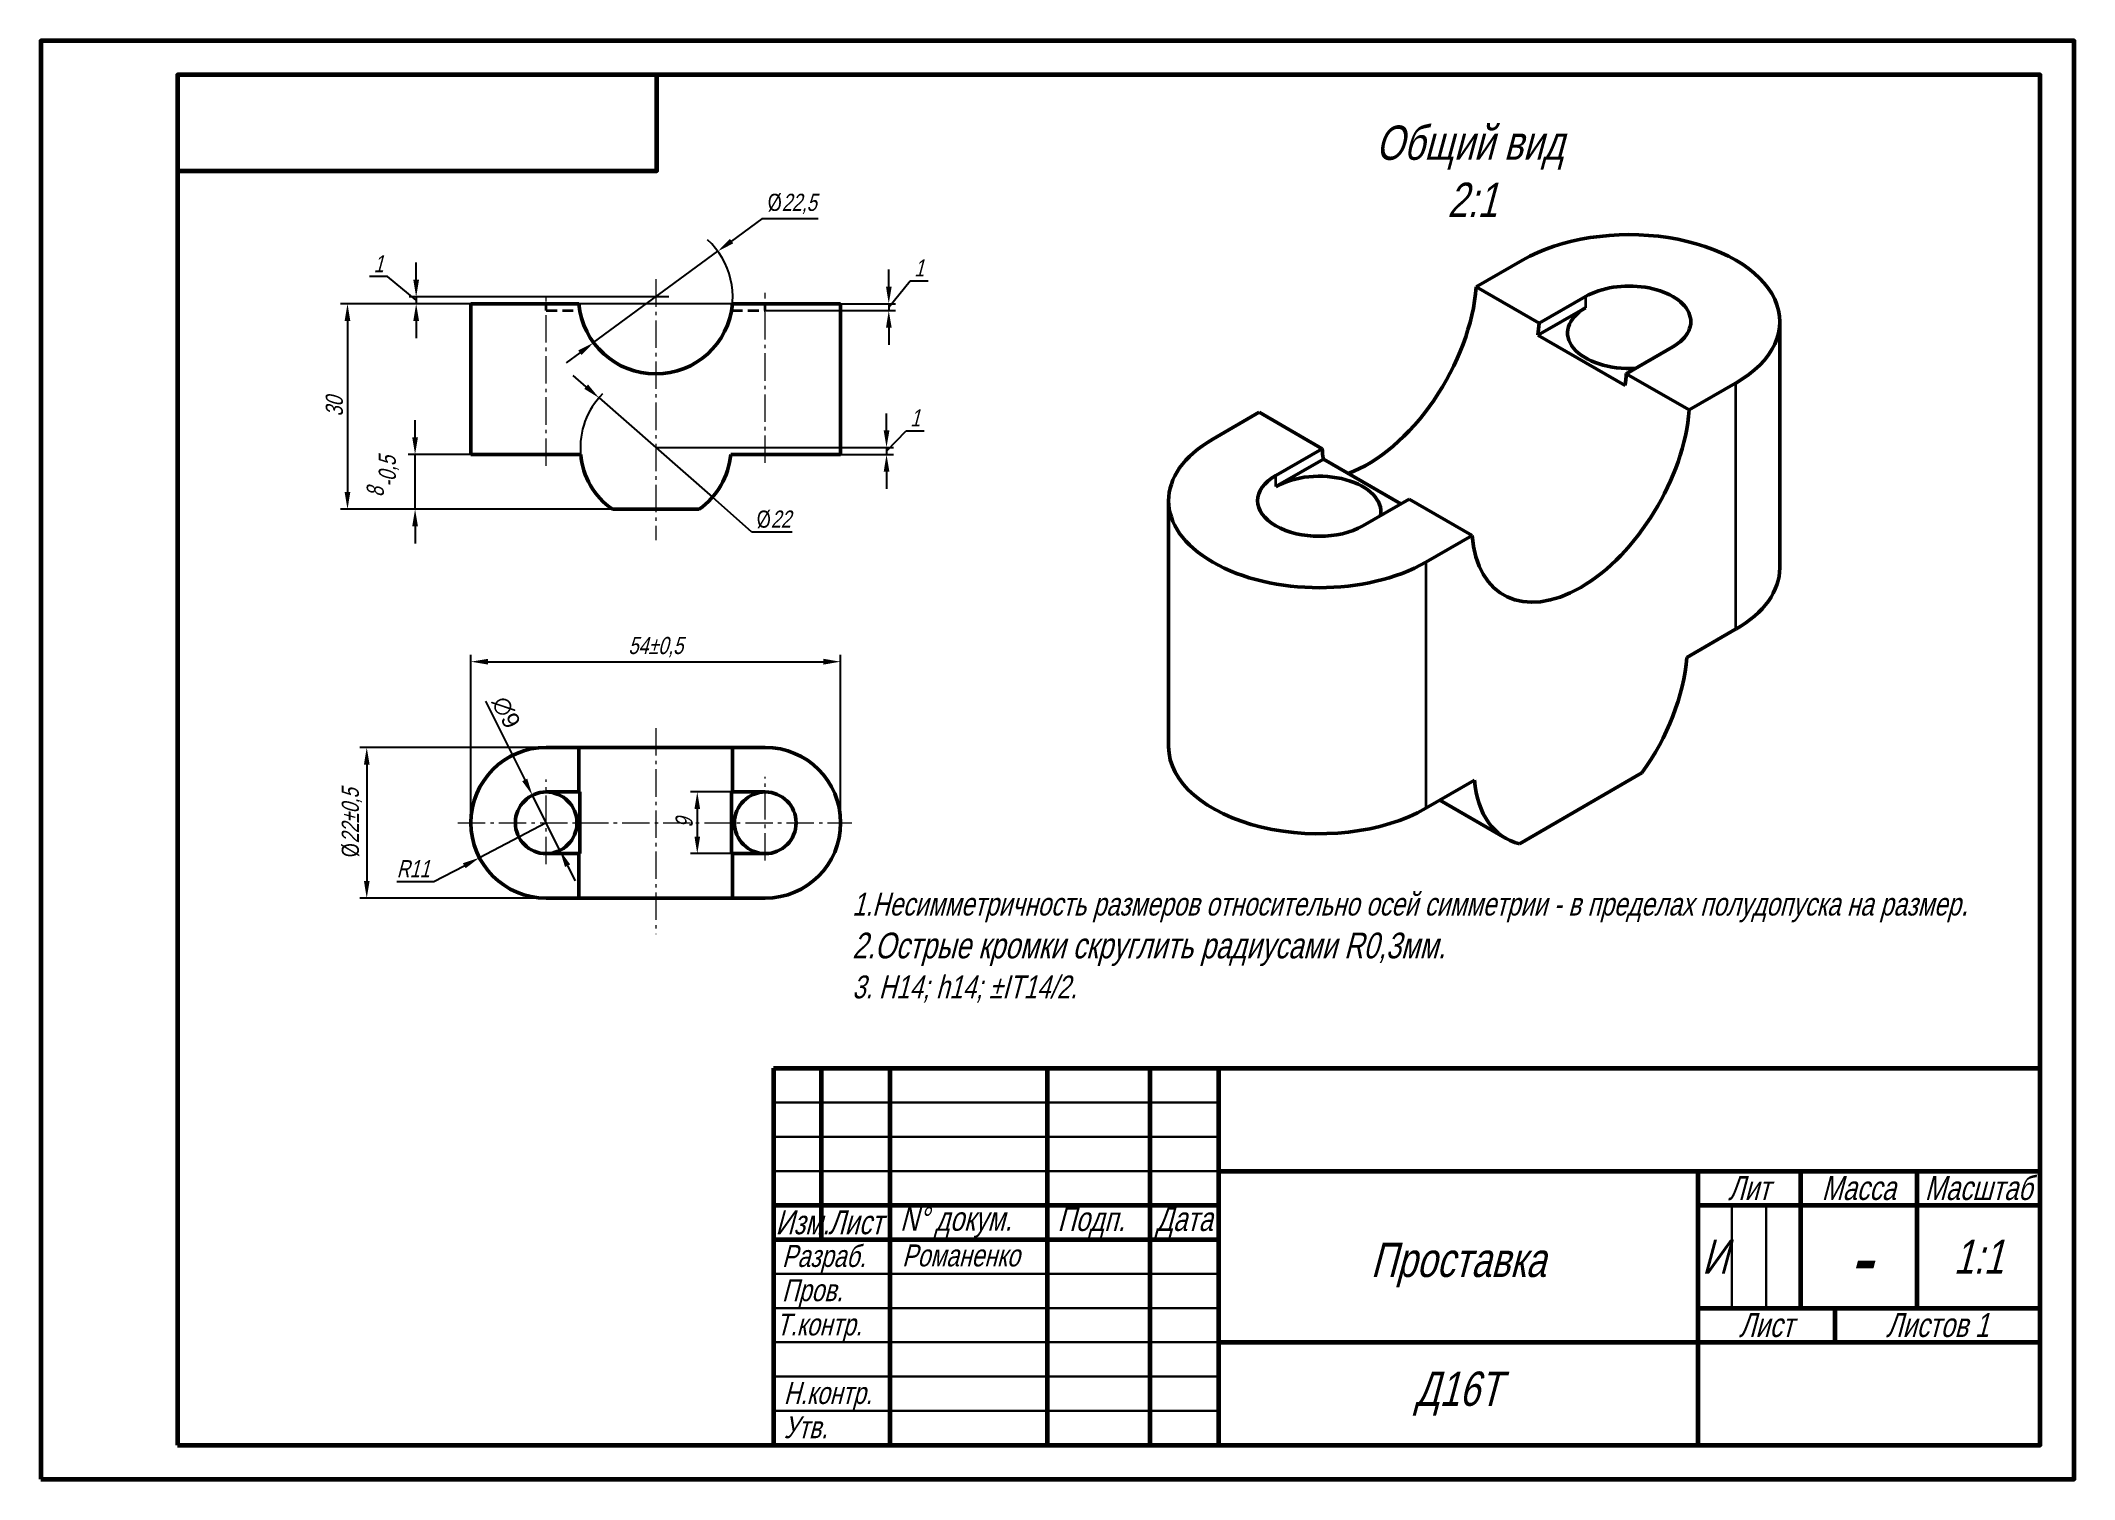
# Model space of a CAD drawing. Header units: millimetres. Extents: x 0 to 297, y 0 to 210.
import ezdxf

# ---------------------------------------------------------------- set-up
doc = ezdxf.new("R2010")
doc.units = ezdxf.units.MM
doc.header["$LTSCALE"] = 0.5
doc.linetypes.add('GOST2.303 6', pattern=[12, 8, -1.5, 1, -1.5])
doc.linetypes.add('HIDDEN2', pattern=[4.7625, 3.175, -1.5875])
for name, color, linetype, lineweight in [('AUXILIARY', 3, 'Continuous', 30), ('AXIS', 5, 'GOST2.303 6', 20), ('Main', 7, 'Continuous', 60), ('MD_Hidden', 7, 'HIDDEN2', 35), ('MD_Visible', 7, 'Continuous', 50), ('MD_Visible Narrow', 7, 'Continuous', 35), ('TEXT', 5, 'Continuous', 30), ('РАЗМЕРЫ', 3, 'Continuous', 25)]:
    doc.layers.add(name, color=color, linetype=linetype, lineweight=lineweight)
doc.layers.add('ТЕКСТ', color=5, linetype='Continuous')
doc.styles.get("Standard").update_dxf_attribs({"font": 'arial.ttf'})
doc.styles.add('стиль1', font='arial.ttf', dxfattribs={"width": 0.75, "oblique": 15})
doc.dimstyles.new('gost type', dxfattribs={"dimtxt": 2.5, "dimasz": 2.5, "dimexe": 1, "dimexo": 0, "dimtad": 1, "dimtoh": 1, "dimtxsty": 'стиль1', "dimcen": 2.5, "dimclrd": 256, "dimclre": 256, "dimclrt": 256, "dimadec": 0, "dimazin": 0, "dimtm": 1e-09, "dimtfac": 1, "dimtmove": 1, "dimatfit": 3, "dimfxl": 1, "dimtolj": 1, "dimlwe": -1, "dimarcsym": 0})

# ---------------------------------------------------------------- blocks, each defined once
blk = doc.blocks.new('CustomObjectsInViewport9_0')
at = {"layer": 'MD_Visible', "extrusion": (5.55112e-17, 0.816497, 0.57735)}
for p, q in [((209.65, 105.17), (216.43, 109.08)), ((209.65, 105.17), (218.84, 99.86)), ((225.62, 102.14), (218.65, 98.12)), ((218.84, 99.86), (225.62, 103.78)), ((231.38, 90.77), (218.65, 98.12)), ((253.99, 100.1), (253.99, 64.18)), ((238.35, 96.43), (231.57, 92.51)), ((231.57, 92.51), (240.76, 87.21)), ((240.76, 87.21), (247.54, 91.12)), ((171.17, 82.96), (177.95, 86.87)), ((187.15, 81.56), (177.95, 86.87)), ((180.37, 77.65), (187.15, 81.56)), ((187.34, 80.04), (180.37, 76.02)), ((187.34, 80.04), (198.65, 73.51)), ((164.73, 73.97), (164.73, 38.05)), ((199.87, 74.21), (193.09, 70.3)), ((209.07, 68.91), (199.87, 74.21)), ((202.29, 64.99), (209.07, 68.91)), ((247.54, 55.2), (240.41, 51.08)), ((209.42, 33.19), (202.29, 29.07)), ((215.97, 23.9), (233.86, 34.23)), ((204.33, 30.25), (213.91, 24.71))]:
    blk.add_line(p, q, dxfattribs=at)
at = {"layer": 'MD_Visible', "extrusion": (7.24126e-16, -2.33806e-31, -1)}
blk.add_ellipse((231.99, 100.1), major_axis=(-22, 0), ratio=0.57735, start_param=0.785398, end_param=3.926991, dxfattribs=at)
at = {"layer": 'MD_Visible'}
for centre, major_axis, start_param, end_param in [((193.8, 97.65), (11.25, 19.49), 3.748263, 5.408781), ((231.99, 98.47), (-9, 0), -0.785398, 1.676521), ((202.99, 92.35), (11.25, 19.49), 5.319059, 5.408781), ((202.99, 92.35), (11.25, 19.49), 2.445201, 2.534922), ((186.73, 72.34), (-9, 0), 3.035868, 5.497787)]:
    blk.add_ellipse(centre, major_axis=major_axis, ratio=0.57735, start_param=start_param, end_param=end_param, dxfattribs=at)
at = {"layer": 'MD_Visible', "extrusion": (7.38093e-16, -5.55112e-17, -1)}
blk.add_ellipse((231.99, 100.1), major_axis=(-9, 0), ratio=0.57735, start_param=0.785398, end_param=3.926991, dxfattribs=at)
at = {"layer": 'MD_Visible', "extrusion": (8.83926e-16, -1.89841e-16, -1)}
blk.add_ellipse((215.72, 85), major_axis=(11.25, 19.49), ratio=0.57735, start_param=0.874405, end_param=0.964126, dxfattribs=at)
at = {"layer": 'MD_Visible', "extrusion": (5.95482e-16, -2.33076e-17, -1)}
blk.add_ellipse((224.91, 79.69), major_axis=(11.25, 19.49), ratio=0.57735, start_param=0.874405, end_param=3.837984, dxfattribs=at)
at = {"layer": 'MD_Visible', "extrusion": (6.68615e-16, -1.66533e-16, -1)}
blk.add_ellipse((186.73, 73.97), major_axis=(-22, 0), ratio=0.57735, start_param=3.926991, end_param=7.068583, dxfattribs=at)
at = {"layer": 'MD_Visible', "extrusion": (8.32667e-16, 1.11022e-16, -1)}
blk.add_ellipse((186.73, 73.97), major_axis=(-9, 0), ratio=0.57735, start_param=3.926991, end_param=7.068583, dxfattribs=at)
at = {"layer": 'MD_Visible', "extrusion": (8.04071e-16, -1.66533e-16, -1)}
blk.add_ellipse((231.99, 64.18), major_axis=(-22, 0), ratio=0.57735, start_param=3.141593, end_param=3.926991, dxfattribs=at)
at = {"layer": 'MD_Visible', "extrusion": (6.39837e-16, -1.13015e-16, -1)}
blk.add_ellipse((224.91, 43.76), major_axis=(11, 19.05), ratio=0.57735, start_param=0.876433, end_param=1.74364, dxfattribs=at)
at = {"layer": 'MD_Visible', "extrusion": (6.63652e-16, -1.66533e-16, -1)}
blk.add_ellipse((186.73, 38.05), major_axis=(-22, 0), ratio=0.57735, start_param=3.926991, end_param=6.283185, dxfattribs=at)
at = {"layer": 'MD_Visible', "extrusion": (5.2337e-16, 1.83257e-17, -1)}
blk.add_ellipse((224.91, 43.76), major_axis=(11, 19.05), ratio=0.57735, start_param=2.968749, end_param=3.835956, dxfattribs=at)
at = {"layer": 'MD_Visible Narrow', "extrusion": (5.55112e-17, 0.816497, 0.57735)}
for p, q in [((225.62, 103.78), (225.62, 102.14)), ((247.54, 91.12), (247.54, 55.2)), ((180.37, 76.02), (180.37, 77.65)), ((202.29, 64.99), (202.29, 29.07))]:
    blk.add_line(p, q, dxfattribs=at)
blk = doc.blocks.new('*D2')
at = {"layer": 'Defpoints', "color": 0, "transparency": 16777216}
for p in [(62.82, 171.6), (44.81, 141.6), (83.5, 141.6)]:
    blk.add_point(p, dxfattribs=at)
at = {"layer": 'РАЗМЕРЫ', "transparency": 16777216}
for p, q in [((62.82, 171.6), (43.81, 171.6)), ((83.5, 141.6), (43.81, 141.6))]:
    blk.add_line(p, q, dxfattribs=at)
at = {"layer": 'РАЗМЕРЫ', "lineweight": -2, "transparency": 16777216}
blk.add_line((44.81, 169.1), (44.81, 144.1), dxfattribs=at)
at = {"layer": 'РАЗМЕРЫ', "transparency": 16777216}
for points in [[(44.39, 169.1), (45.22, 169.1), (44.81, 171.6)], [(44.39, 144.1), (45.22, 144.1), (44.81, 141.6)]]:
    blk.add_solid(points, dxfattribs=at)
at = {"layer": 'РАЗМЕРЫ', "transparency": 16777216, "insert": (42.9, 156.6), "char_height": 2.5, "attachment_point": 5, "rotation": 90, "style": 'стиль1'}
blk.add_mtext('\\A1;30', dxfattribs=at)
blk = doc.blocks.new('*D3')
at = {"layer": 'Defpoints', "color": 0, "transparency": 16777216}
for p in [(54.68, 149.6), (62.82, 149.6), (83.5, 141.6)]:
    blk.add_point(p, dxfattribs=at)
at = {"layer": 'РАЗМЕРЫ', "lineweight": -2, "transparency": 16777216}
for p, q in [((54.68, 152.1), (54.68, 154.6)), ((54.68, 141.6), (54.68, 149.6)), ((54.68, 139.1), (54.68, 136.6))]:
    blk.add_line(p, q, dxfattribs=at)
at = {"layer": 'РАЗМЕРЫ', "transparency": 16777216}
for p, q in [((62.82, 149.6), (53.68, 149.6)), ((83.5, 141.6), (53.68, 141.6))]:
    blk.add_line(p, q, dxfattribs=at)
for points in [[(54.26, 152.1), (55.1, 152.1), (54.68, 149.6)], [(54.26, 139.1), (55.1, 139.1), (54.68, 141.6)]]:
    blk.add_solid(points, dxfattribs=at)
at = {"layer": 'РАЗМЕРЫ', "transparency": 16777216, "insert": (49.74, 146.37), "char_height": 2.5, "attachment_point": 5, "rotation": 90, "style": 'стиль1'}
blk.add_mtext('\\A1;8\\S^ -0,5;', dxfattribs=at)
blk = doc.blocks.new('*D5')
at = {"layer": 'Defpoints', "color": 0, "transparency": 16777216}
for p in [(73.82, 106.83), (47.62, 84.83), (73.82, 84.83)]:
    blk.add_point(p, dxfattribs=at)
at = {"layer": 'РАЗМЕРЫ', "transparency": 16777216}
for p, q in [((73.82, 106.83), (46.62, 106.83)), ((73.82, 84.83), (46.62, 84.83))]:
    blk.add_line(p, q, dxfattribs=at)
at = {"layer": 'РАЗМЕРЫ', "lineweight": -2, "transparency": 16777216}
blk.add_line((47.62, 104.33), (47.62, 87.33), dxfattribs=at)
at = {"layer": 'РАЗМЕРЫ', "transparency": 16777216}
for points in [[(47.21, 104.33), (48.04, 104.33), (47.62, 106.83)], [(47.21, 87.33), (48.04, 87.33), (47.62, 84.83)]]:
    blk.add_solid(points, dxfattribs=at)
at = {"layer": 'РАЗМЕРЫ', "transparency": 16777216, "insert": (45.45, 95.83), "char_height": 2.5, "attachment_point": 5, "rotation": 90, "style": 'стиль1'}
blk.add_mtext('\\A1;{\\Q0;%%C}22%%p0,5', dxfattribs=at)
blk = doc.blocks.new('*D6')
at = {"layer": 'Defpoints', "color": 0, "transparency": 16777216}
for p in [(89.82, 172.6), (54.84, 171.6), (101.03, 171.6)]:
    blk.add_point(p, dxfattribs=at)
at = {"layer": 'РАЗМЕРЫ', "lineweight": -2, "transparency": 16777216}
for p, q in [((50.65, 175.56), (48.04, 175.56)), ((54.84, 172.1), (50.65, 175.56)), ((54.84, 175.1), (54.84, 177.6)), ((54.84, 172.6), (54.84, 171.6)), ((54.84, 172.6), (54.84, 171.6)), ((54.84, 169.1), (54.84, 166.6))]:
    blk.add_line(p, q, dxfattribs=at)
at = {"layer": 'РАЗМЕРЫ', "transparency": 16777216}
for p, q in [((89.82, 172.6), (53.84, 172.6)), ((101.03, 171.6), (53.84, 171.6))]:
    blk.add_line(p, q, dxfattribs=at)
for points in [[(54.42, 175.1), (55.26, 175.1), (54.84, 172.6)], [(54.42, 169.1), (55.26, 169.1), (54.84, 171.6)]]:
    blk.add_solid(points, dxfattribs=at)
at = {"layer": 'РАЗМЕРЫ', "transparency": 16777216, "insert": (49.35, 177.44), "char_height": 2.5, "attachment_point": 5, "style": 'стиль1'}
blk.add_mtext('\\A1;1', dxfattribs=at)
blk = doc.blocks.new('*D7')
at = {"layer": 'Defpoints', "color": 0, "transparency": 16777216}
for p in [(116.82, 119.35), (62.82, 95.83), (116.82, 95.83)]:
    blk.add_point(p, dxfattribs=at)
at = {"layer": 'РАЗМЕРЫ', "transparency": 16777216}
for p, q in [((62.82, 95.83), (62.82, 120.35)), ((116.82, 95.83), (116.82, 120.35))]:
    blk.add_line(p, q, dxfattribs=at)
at = {"layer": 'РАЗМЕРЫ', "lineweight": -2, "transparency": 16777216}
blk.add_line((65.32, 119.35), (114.32, 119.35), dxfattribs=at)
at = {"layer": 'РАЗМЕРЫ', "transparency": 16777216}
for points in [[(65.32, 119.77), (65.32, 118.93), (62.82, 119.35)], [(114.32, 119.77), (114.32, 118.93), (116.82, 119.35)]]:
    blk.add_solid(points, dxfattribs=at)
at = {"layer": 'РАЗМЕРЫ', "transparency": 16777216, "insert": (89.82, 121.48), "char_height": 2.5, "attachment_point": 5, "style": 'стиль1'}
blk.add_mtext('\\A1;54%%p0,5', dxfattribs=at)
blk = doc.blocks.new('*D8')
at = {"layer": 'Defpoints', "color": 0, "transparency": 16777216}
for p in [(73.82, 95.83), (64.08, 90.73)]:
    blk.add_point(p, dxfattribs=at)
at = {"layer": 'РАЗМЕРЫ', "lineweight": -2, "transparency": 16777216}
for p, q in [((73.82, 95.83), (64.08, 90.73)), ((57.42, 87.25), (61.86, 89.57)), ((52, 87.25), (57.42, 87.25))]:
    blk.add_line(p, q, dxfattribs=at)
at = {"layer": 'РАЗМЕРЫ', "transparency": 16777216}
blk.add_arc((73.82, 95.83), 11, 202.4094, 270, dxfattribs=at)
blk.add_solid([(61.67, 89.94), (62.05, 89.2), (64.08, 90.73)], dxfattribs=at)
at = {"layer": 'РАЗМЕРЫ', "transparency": 16777216, "insert": (54.4, 89.13), "char_height": 2.5, "attachment_point": 5, "style": 'стиль1'}
blk.add_mtext('\\A1;R11', dxfattribs=at)
blk = doc.blocks.new('_NONE')
blk = doc.blocks.new('*D9')
at = {"layer": 'Defpoints', "color": 0, "transparency": 16777216}
for p in [(100.89, 100.33), (95.89, 91.33), (101.03, 91.33)]:
    blk.add_point(p, dxfattribs=at)
at = {"layer": 'РАЗМЕРЫ', "transparency": 16777216}
for p, q in [((100.89, 100.33), (94.89, 100.33)), ((101.03, 91.33), (94.89, 91.33))]:
    blk.add_line(p, q, dxfattribs=at)
at = {"layer": 'РАЗМЕРЫ', "lineweight": -2, "transparency": 16777216}
blk.add_line((95.89, 97.83), (95.89, 93.83), dxfattribs=at)
at = {"layer": 'РАЗМЕРЫ', "transparency": 16777216}
for points in [[(95.48, 97.83), (96.31, 97.83), (95.89, 100.33)], [(95.48, 93.83), (96.31, 93.83), (95.89, 91.33)]]:
    blk.add_solid(points, dxfattribs=at)
at = {"layer": 'РАЗМЕРЫ', "transparency": 16777216, "insert": (93.99, 95.83), "char_height": 2.5, "attachment_point": 5, "rotation": 90, "style": 'стиль1'}
blk.add_mtext('\\A1;9', dxfattribs=at)
blk = doc.blocks.new('*D11')
at = {"layer": 'Defpoints', "color": 0, "transparency": 16777216}
for p in [(89.82, 150.6), (100.78, 149.6), (123.53, 149.6)]:
    blk.add_point(p, dxfattribs=at)
at = {"layer": 'РАЗМЕРЫ', "lineweight": -2, "transparency": 16777216}
for p, q in [((123.53, 153.1), (123.53, 155.6)), ((123.53, 150.1), (126.41, 153.07)), ((126.41, 153.07), (129.02, 153.07)), ((123.53, 150.6), (123.53, 149.6)), ((123.53, 150.6), (123.53, 149.6)), ((123.53, 147.1), (123.53, 144.6))]:
    blk.add_line(p, q, dxfattribs=at)
at = {"layer": 'РАЗМЕРЫ', "transparency": 16777216}
for p, q in [((89.82, 150.6), (124.53, 150.6)), ((100.78, 149.6), (124.53, 149.6))]:
    blk.add_line(p, q, dxfattribs=at)
for points in [[(123.12, 153.1), (123.95, 153.1), (123.53, 150.6)], [(123.12, 147.1), (123.95, 147.1), (123.53, 149.6)]]:
    blk.add_solid(points, dxfattribs=at)
at = {"layer": 'РАЗМЕРЫ', "transparency": 16777216, "insert": (127.71, 154.95), "char_height": 2.5, "attachment_point": 5, "style": 'стиль1'}
blk.add_mtext('\\A1;1', dxfattribs=at)
blk = doc.blocks.new('STAMP1')
at = {"layer": 'AUXILIARY'}
for p, q in [((-185, 50), (-120, 50)), ((-185, 45), (-120, 45)), ((-185, 40), (-120, 40)), ((-45, 35), (-45, 20)), ((-40, 35), (-40, 20)), ((-185, 25), (-120, 25)), ((-185, 20), (-120, 20)), ((-185, 15), (-120, 15)), ((-185, 10), (-120, 10)), ((-185, 5), (-120, 5))]:
    blk.add_line(p, q, dxfattribs=at)
at = {"layer": 'Main'}
for p, q in [((-185, 55), (0, 55)), ((-185, 55), (-185, 0)), ((-178, 55), (-178, 30)), ((-168, 55), (-168, 0)), ((-145, 55), (-145, 0)), ((-130, 55), (-130, 0)), ((-120, 55), (-120, 0)), ((-120, 40), (0, 40)), ((-50, 40), (-50, 0)), ((-35, 40), (-35, 20)), ((-18, 40), (-18, 20)), ((-185, 35), (-120, 35)), ((-50, 35), (0, 35)), ((-185, 30), (-120, 30)), ((-50, 20), (0, 20)), ((-30, 20), (-30, 15)), ((-120, 15), (0, 15))]:
    blk.add_line(p, q, dxfattribs=at)
at = {"layer": 'TEXT', "style": 'стиль1'}
for s, insert, char_height, width, attachment_point in [('Лит', (-42.5, 37.5), 3.5, 15, 5), ('Масса', (-26.5, 37.5), 3.5, 17, 5), ('Масштаб', (-9, 37.5), 3.5, 18, 5), ('Изм.', (-180.76, 32.5), 3.5, 7, 5), ('Лист', (-173, 32.5), 3.5, 10, 5), ('N%%d докум.', (-166.5, 32.5), 3.5, 20, 4), ('Подп.', (-143.5, 32.5), 3.5, 12, 4), ('Дата', (-125, 32.5), 3.5, 10, 5), ('И', (-47.5, 27.5), 5, 5, 5), ('1:1', (-9, 27.5), 5, 18, 5), ('{\\H0.71429x;Проставка }', (-85, 26.28), 7, 70, 5), ('-', (-26.5, 27.5), 10, 17, 5), ('Лист', (-40, 17.5), 3.5, 20, 5), ('Листов 1', (-15, 17.5), 3.5, 30, 5), ('{\\H0.71429x;Д16Т}', (-85, 7.5), 7, 70, 5)]:
    blk.add_mtext(s, dxfattribs=dict(at, insert=insert, char_height=char_height, width=width, attachment_point=attachment_point))
at = {"layer": 'ТЕКСТ', "style": 'стиль1', "oblique": 15, "width": 0.75}
for s, p in [('Разраб.', (-183.74, 26)), ('Романенко', (-166.2, 26.08)), ('Пров.', (-183.74, 21)), ('Т.контр.', (-184.59, 16)), ('Н.контр.', (-183.48, 6)), ('Утв.', (-183.48, 1))]:
    blk.add_text(s, height=3.2, dxfattribs=at).set_placement(p)
blk = doc.blocks.new('*D13')
at = {"layer": 'Defpoints', "color": 0, "transparency": 16777216}
for p in [(81.55, 157.85), (98.1, 143.35)]:
    blk.add_point(p, dxfattribs=at)
at = {"layer": 'РАЗМЕРЫ', "lineweight": -2, "transparency": 16777216}
for p, q in [((79.67, 159.49), (77.79, 161.14)), ((81.55, 157.85), (98.1, 143.35)), ((103.88, 138.28), (98.1, 143.35)), ((109.76, 138.28), (103.88, 138.28))]:
    blk.add_line(p, q, dxfattribs=at)
at = {"layer": 'РАЗМЕРЫ', "transparency": 16777216}
blk.add_arc((89.82, 150.6), 11, 305.0968, 323.9842, dxfattribs=at)
blk.add_solid([(79.94, 159.81), (79.39, 159.18), (81.55, 157.85)], dxfattribs=at)
at = {"layer": 'РАЗМЕРЫ', "transparency": 16777216, "insert": (107.07, 140.12), "char_height": 2.5, "attachment_point": 5, "style": 'стиль1'}
blk.add_mtext('\\A1;{\\Q0;%%C}22 ', dxfattribs=at)
blk = doc.blocks.new('*D14')
at = {"layer": 'Defpoints', "color": 0, "transparency": 16777216}
for p in [(98.89, 179.26), (80.76, 165.93)]:
    blk.add_point(p, dxfattribs=at)
at = {"layer": 'РАЗМЕРЫ', "lineweight": -2, "transparency": 16777216}
for p, q in [((105.34, 184), (100.9, 180.74)), ((113.56, 184), (105.34, 184)), ((80.76, 165.93), (98.89, 179.26)), ((78.74, 164.45), (76.73, 162.97))]:
    blk.add_line(p, q, dxfattribs=at)
at = {"layer": 'РАЗМЕРЫ', "transparency": 16777216}
for points in [[(100.65, 181.08), (101.15, 180.41), (98.89, 179.26)], [(78.5, 164.79), (78.99, 164.12), (80.76, 165.93)]]:
    blk.add_solid(points, dxfattribs=at)
at = {"layer": 'РАЗМЕРЫ', "transparency": 16777216, "insert": (109.76, 186.17), "char_height": 2.5, "attachment_point": 5, "style": 'стиль1'}
blk.add_mtext('\\A1;{\\Q0;%%C}22,5', dxfattribs=at)
blk = doc.blocks.new('*D15')
at = {"layer": 'Defpoints', "color": 0, "transparency": 16777216}
for p in [(105.82, 171.6), (105.82, 170.6), (123.86, 170.6)]:
    blk.add_point(p, dxfattribs=at)
at = {"layer": 'РАЗМЕРЫ', "lineweight": -2, "transparency": 16777216}
for p, q in [((123.86, 174.1), (123.86, 176.6)), ((123.86, 171.1), (126.98, 174.95)), ((126.98, 174.95), (129.59, 174.95)), ((123.86, 171.6), (123.86, 170.6)), ((123.86, 171.6), (123.86, 170.6)), ((123.86, 168.1), (123.86, 165.6))]:
    blk.add_line(p, q, dxfattribs=at)
at = {"layer": 'РАЗМЕРЫ', "transparency": 16777216}
for p, q in [((105.82, 171.6), (124.86, 171.6)), ((105.82, 170.6), (124.86, 170.6))]:
    blk.add_line(p, q, dxfattribs=at)
for points in [[(123.45, 174.1), (124.28, 174.1), (123.86, 171.6)], [(123.45, 168.1), (124.28, 168.1), (123.86, 170.6)]]:
    blk.add_solid(points, dxfattribs=at)
at = {"layer": 'РАЗМЕРЫ', "transparency": 16777216, "insert": (128.29, 176.83), "char_height": 2.5, "attachment_point": 5, "style": 'стиль1'}
blk.add_mtext('\\A1;1', dxfattribs=at)
blk = doc.blocks.new('*D17')
at = {"layer": 'Defpoints', "color": 0, "transparency": 16777216}
for p in [(71.81, 99.86), (75.83, 91.81)]:
    blk.add_point(p, dxfattribs=at)
at = {"layer": 'РАЗМЕРЫ', "color": 0, "lineweight": -2, "transparency": 16777216}
for p, q in [((64.95, 113.57), (70.69, 102.09)), ((75.83, 91.81), (71.81, 99.86)), ((76.95, 89.57), (78.07, 87.34))]:
    blk.add_line(p, q, dxfattribs=at)
blk.add_arc((73.82, 95.83), 4.5, 97.9577, 132.483, dxfattribs=at)
at = {"layer": 'РАЗМЕРЫ', "color": 0, "transparency": 16777216}
for points in [[(71.06, 102.28), (70.32, 101.91), (71.81, 99.86)], [(77.33, 89.76), (76.58, 89.38), (75.83, 91.81)]]:
    blk.add_solid(points, dxfattribs=at)
at = {"layer": 'РАЗМЕРЫ', "color": 0, "transparency": 16777216, "insert": (67.97, 111.94), "char_height": 2.5, "attachment_point": 5, "rotation": 296.5675}
blk.add_mtext('∅9', dxfattribs=at)

msp = doc.modelspace()

# ---------------------------------------------------------------- linework, layer by layer
at = {"layer": 'AXIS'}
for p, q in [((73.822, 147.949), (73.822, 172.648)), ((105.822, 148.367), (105.822, 173.214)), ((89.822, 109.646), (89.822, 79.595)), ((60.925, 95.832), (118.459, 95.832))]:
    msp.add_line(p, q, dxfattribs=at)
at = {"layer": 'AXIS', "linetype": 'GOST2.303 6'}
for p, q in [((89.822, 175.167), (89.822, 137.093)), ((73.822, 89.801), (73.822, 102.13)), ((105.822, 90.315), (105.822, 102.53))]:
    msp.add_line(p, q, dxfattribs=at)
at = {"layer": 'Main'}
for points in [[(0, 0), (297, 0), (297, 210), (0, 210)], [(20, 5), (292, 5), (292, 205), (20, 205)], [(20, 191), (90, 191), (90, 205), (20, 205)]]:
    msp.add_lwpolyline(points, close=True, dxfattribs=at)
at = {"layer": 'MD_Hidden'}
for p, q in [((73.822, 170.597), (73.822, 171.597)), ((105.822, 170.597), (105.822, 171.597))]:
    msp.add_line(p, q, dxfattribs=at)
at = {"layer": 'MD_Hidden', "extrusion": (0, 1, 0)}
for p, q in [((73.822, 170.597), (78.751, 170.597)), ((100.893, 170.597), (105.822, 170.597))]:
    msp.add_line(p, q, dxfattribs=at)
at = {"layer": 'MD_Visible', "extrusion": (0, 1, 0)}
for p, q in [((62.822, 171.597), (62.822, 149.597)), ((62.822, 171.597), (73.822, 171.597)), ((73.822, 171.597), (78.617, 171.597)), ((101.027, 171.597), (105.822, 171.597)), ((105.822, 171.597), (116.822, 171.597)), ((116.822, 171.597), (116.822, 149.597)), ((62.822, 149.597), (73.822, 149.597)), ((78.868, 149.597), (73.822, 149.597)), ((105.822, 149.597), (100.776, 149.597)), ((105.822, 149.597), (116.822, 149.597)), ((83.497, 141.597), (96.147, 141.597))]:
    msp.add_line(p, q, dxfattribs=at)
at = {"layer": 'MD_Visible'}
for p, q in [((73.822, 106.832), (78.617, 106.832)), ((78.617, 100.332), (78.617, 106.832)), ((78.617, 106.832), (101.027, 106.832)), ((101.027, 106.832), (101.027, 100.332)), ((101.027, 106.832), (105.822, 106.832)), ((73.822, 100.332), (78.617, 100.332)), ((78.617, 100.332), (78.751, 100.332)), ((78.751, 100.332), (78.751, 91.332)), ((100.893, 91.332), (100.893, 100.332)), ((100.893, 100.332), (101.027, 100.332)), ((101.027, 100.332), (105.822, 100.332)), ((78.617, 91.332), (73.822, 91.332)), ((78.617, 84.832), (78.617, 91.332)), ((78.751, 91.332), (78.617, 91.332)), ((101.027, 91.332), (100.893, 91.332)), ((105.822, 91.332), (101.027, 91.332)), ((101.027, 91.332), (101.027, 84.832)), ((73.822, 84.832), (78.617, 84.832)), ((101.027, 84.832), (78.617, 84.832)), ((101.027, 84.832), (105.822, 84.832))]:
    msp.add_line(p, q, dxfattribs=at)
at = {"layer": 'MD_Visible', "extrusion": (1.22465e-16, 0, -1)}
for centre, radius, start, end in [((-89.822, 172.597), 11.25, 185.09969, 354.90031), ((-89.822, 150.597), 11, 305.0968, 354.78409), ((-89.822, 150.597), 11, 185.21591, 234.9032)]:
    msp.add_arc(centre, radius, start, end, dxfattribs=at)
at = {"layer": 'MD_Visible', "extrusion": (0, 0, -1)}
for centre, radius, start, end in [((-73.822, 95.832), 11, 270, 90), ((-105.822, 95.832), 11, 90, 270), ((-73.822, 95.832), 4.5, 270, 90), ((-105.822, 95.832), 4.5, 90, 270)]:
    msp.add_arc(centre, radius, start, end, dxfattribs=at)
at = {"layer": 'MD_Visible'}
for centre, start, end in [((73.822, 95.832), 270, 90), ((105.822, 95.832), 90, 270)]:
    msp.add_arc(centre, 4.5, start, end, dxfattribs=at)
at = {"layer": 'РАЗМЕРЫ'}
msp.add_line((91.728, 172.597), (87.916, 172.597), dxfattribs=at)
for centre, radius, start, end in [((89.822, 172.597), 11.25, 270, 47.82829), ((89.861, 150.62), 11.042, 134.87706, 234.80624)]:
    msp.add_arc(centre, radius, start, end, dxfattribs=at)

# ---------------------------------------------------------------- block references
at = {"layer": 'Main'}
msp.add_blockref('STAMP1', (292, 5), dxfattribs=at)
at = {"layer": 'MD_Visible'}
msp.add_blockref('CustomObjectsInViewport9_0', (0, 68.884), dxfattribs=at)

# ---------------------------------------------------------------- texts
at = {"layer": 'РАЗМЕРЫ', "insert": (192.299, 197.61), "char_height": 5, "width": 33.78784, "attachment_point": 1, "style": 'стиль1'}
msp.add_mtext('\\pi2.6739;Общий вид\\P\\pi13.138;2:1', dxfattribs=at)
at = {"layer": 'РАЗМЕРЫ', "insert": (118.515, 86.045), "char_height": 2.5, "attachment_point": 1, "style": 'стиль1'}
msp.add_mtext_dynamic_manual_height_columns('{\\H1.3333x;1.Несимметричность размеров относительно осей симметрии - в пределах полудопуска на размер\\H1.125x;.\\P2.Острые кромки скруглить радиусами R0,3мм.\\H0.88887x;\\P3. H14; h14; ±IT14/2.}', width=173.48462, gutter_width=12.5, heights=[0], dxfattribs=at)

# ---------------------------------------------------------------- dimensions: what is measured, and where the dimension line sits
at = {"layer": 'РАЗМЕРЫ'}
dim = msp.add_diameter_dim_2p(p1=(80.759, 165.932), p2=(98.885, 179.261), text='{\\Q0;%%C}22,5', dimstyle='gost type', override={"dimscale": 1, "dimlfac": 1, "dimtxsty": 'стиль1', "dimsah": 1, "dimse2": 0, "dimsd2": 0, "dimtmove": 1, "dimtolj": 1}, dxfattribs=at)
dim.commit()
dim.dimension.update_dxf_attribs({"geometry": '*D14', "text_midpoint": (105.336, 184.005), "dimtype": 163})
for base, p1, p2, picture, middle in [((54.841, 171.597), (89.822, 172.597), (101.027, 171.597), '*D6', (50.028, 175.561)), ((123.863, 170.597), (105.822, 171.597), (105.822, 170.597), '*D15', (127.606, 174.951)), ((123.534, 149.597), (89.822, 150.597), (100.776, 149.597), '*D11', (127.03, 153.069))]:
    dim = msp.add_linear_dim(base=base, p1=p1, p2=p2, angle=90, dimstyle='gost type', override={"dimsah": 1}, dxfattribs=at)
    dim.commit()
    dim.dimension.update_dxf_attribs({"geometry": picture, "text_midpoint": middle, "dimtype": 160})
for base, p1, p2, picture, middle in [((44.805, 141.597), (62.822, 171.597), (83.497, 141.597), '*D2', (42.903, 156.597)), ((95.893, 91.332), (100.893, 100.332), (101.027, 91.332), '*D9', (93.991, 95.832))]:
    dim = msp.add_linear_dim(base=base, p1=p1, p2=p2, angle=90, dimstyle='gost type', override={"dimlfac": 1, "dimtxsty": 'стиль1', "dimsah": 1, "dimtolj": 1}, dxfattribs=at)
    dim.commit()
    dim.dimension.update_dxf_attribs({"geometry": picture, "text_midpoint": middle})
dim = msp.add_diameter_dim_2p(p1=(81.549, 157.846), p2=(98.095, 143.348), text='{\\Q0;%%C}22 ', dimstyle='gost type', override={"dimscale": 1, "dimgap": 0.5, "dimlfac": 1, "dimtxsty": 'стиль1', "dimblk2": 'NONE', "dimsah": 1, "dimse2": 0, "dimsd1": 1, "dimsd2": 0, "dimtmove": 1, "dimtolj": 1}, dxfattribs=at)
dim.commit()
dim.dimension.update_dxf_attribs({"geometry": '*D13', "text_midpoint": (107.071, 140.124)})
dim = msp.add_linear_dim(base=(54.68, 149.597), p1=(83.497, 141.597), p2=(62.822, 149.597), angle=90, text='<>\\S^ -0,5;', dimstyle='gost type', override={"dimgap": 3, "dimsah": 1}, dxfattribs=at)
dim.commit()
dim.dimension.update_dxf_attribs({"geometry": '*D3', "text_midpoint": (54.68, 146.374), "dimtype": 160})
dim = msp.add_linear_dim(base=(116.822, 119.348), p1=(62.822, 95.832), p2=(116.822, 95.832), text='<>%%p0,5', dimstyle='gost type', override={"dimlfac": 1, "dimtxsty": 'стиль1', "dimsah": 1, "dimtolj": 1}, dxfattribs=at)
dim.commit()
dim.dimension.update_dxf_attribs({"geometry": '*D7', "text_midpoint": (89.822, 121.476)})
dim = msp.add_diameter_dim_2p(p1=(75.835, 91.807), p2=(71.809, 99.857), dimstyle='gost type', override={"dimexe": 1.25, "dimexo": 0.625, "dimtoh": 0, "dimtxsty": 'Standard', "dimclrd": 0, "dimclre": 0, "dimclrt": 0, "dimtm": 0, "dimtmove": 0, "dimtolj": 0, "dimlwe": 65534}, dxfattribs=at)
dim.commit()
dim.dimension.update_dxf_attribs({"geometry": '*D17', "text_midpoint": (66.208, 111.058), "dimtype": 163})
dim = msp.add_linear_dim(base=(47.623, 84.832), p1=(73.822, 106.832), p2=(73.822, 84.832), angle=90, text='{\\Q0;%%C}<>%%p0,5', dimstyle='gost type', override={"dimlfac": 1, "dimtxsty": 'стиль1', "dimsah": 1, "dimtolj": 1}, dxfattribs=at)
dim.commit()
dim.dimension.update_dxf_attribs({"geometry": '*D5', "text_midpoint": (45.455, 95.832)})
dim = msp.add_radius_dim(center=(73.822, 95.832), mpoint=(64.075, 90.733), dimstyle='gost type', override={"dimlfac": 1, "dimtxsty": 'стиль1', "dimblk1": 'NONE', "dimsah": 1, "dimse1": 0, "dimtolj": 1}, dxfattribs=at)
dim.commit()
dim.dimension.update_dxf_attribs({"geometry": '*D8', "text_midpoint": (54.4, 89.131)})

doc.saveas('drawing.dxf')
